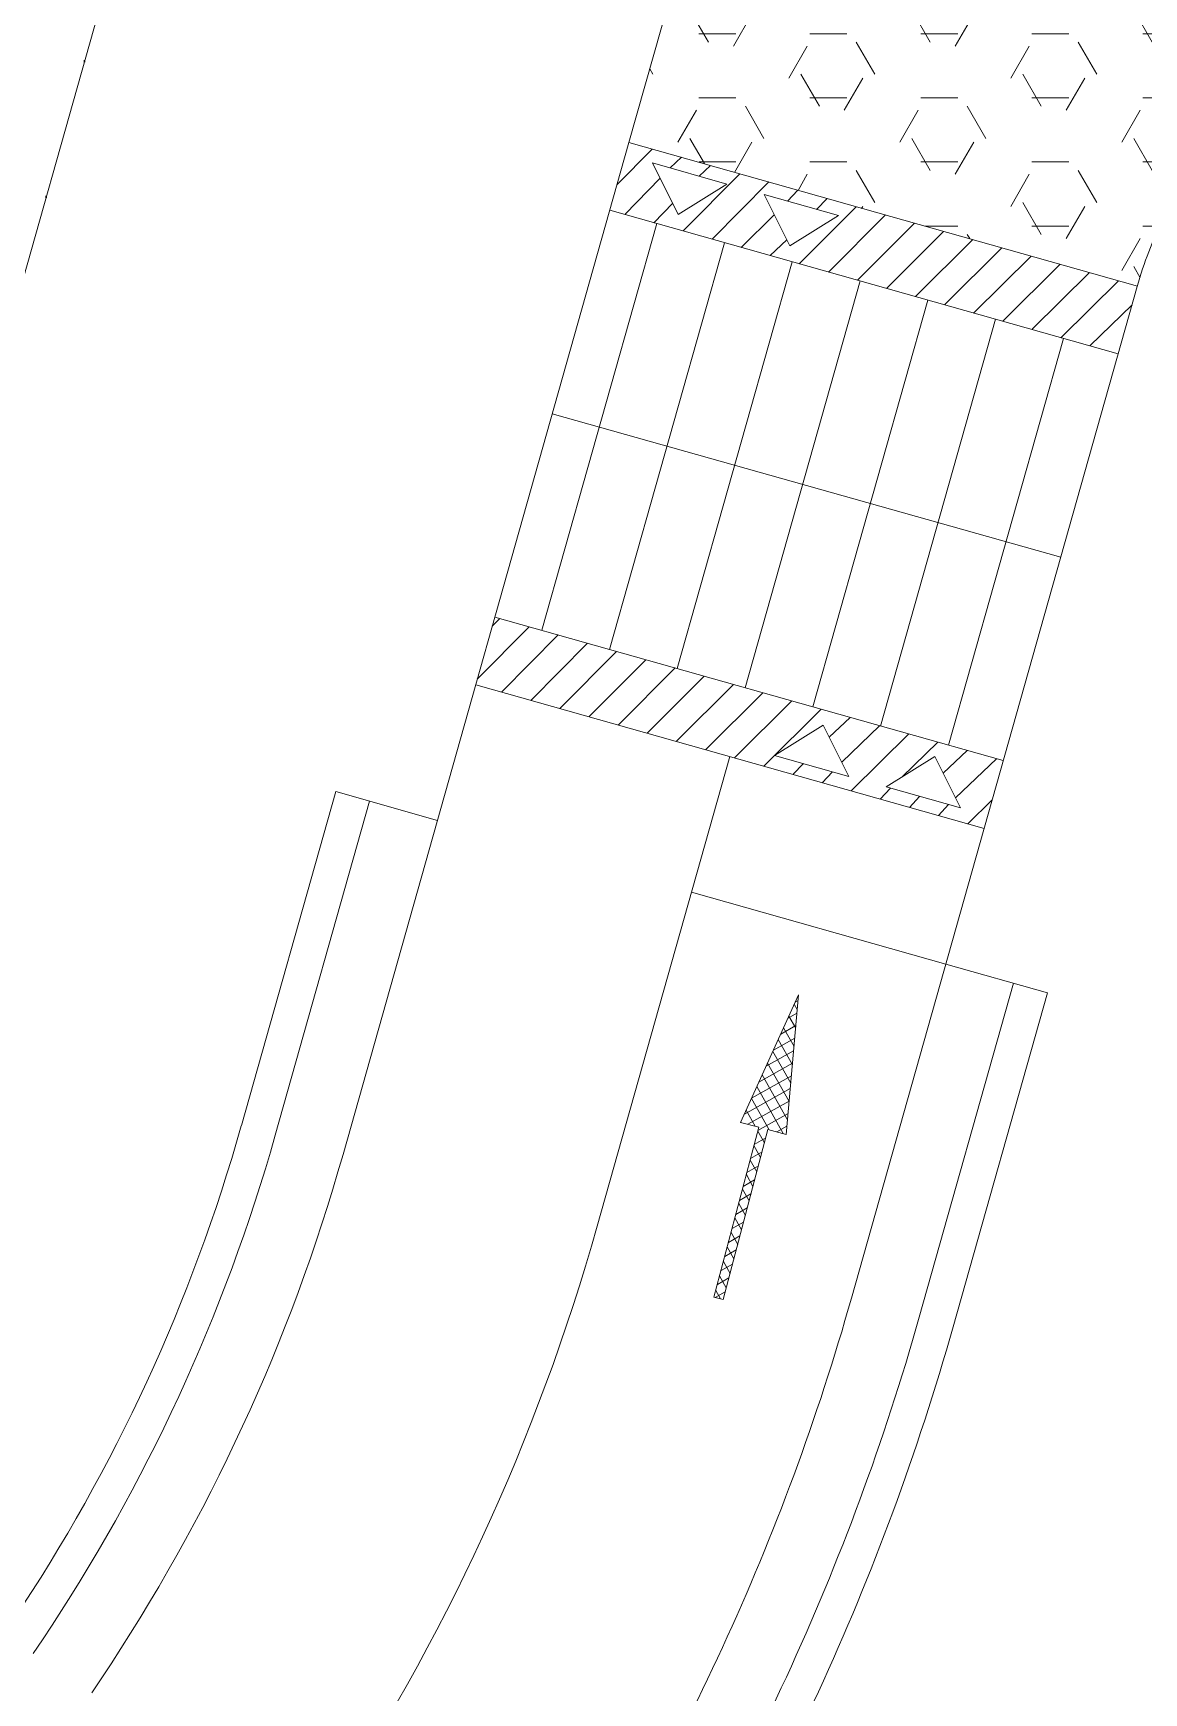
# Model space of a CAD drawing. Header units: millimetres. Extents: x -71377 to 516042, y -145869 to 441446.
# Drawn here: x 289560 to 305326, y 120237 to 143795 of the extents above; entities that cross this region are included whole.
import ezdxf

# ---------------------------------------------------------------- set-up
doc = ezdxf.new("R2010")
doc.units = ezdxf.units.MM
doc.header["$LTSCALE"] = 1000
doc.linetypes.add('_2점쇄선_M_', pattern=[10, 4, -2, 0, -2, 0, -2])
doc.layers.get('Defpoints').update_dxf_attribs({"color": 171, "lineweight": 5})
for name, color, linetype, lineweight in [('251024_도로_dwg', 8, 'Continuous', 5), ('9-부천대장-j-교통개선-당초안', 7, 'Continuous', 5), ('A-bord', 1, '_2점쇄선_M_', 40), ('j-스쿨존 휀스', 7, 'Continuous', 5), ('개선안도 base 2022 09$0$00_계획선', 7, 'Continuous', 5), ('개선안도 base 2022 09$0$j-교통개선-당초안', 7, 'Continuous', 5), ('조경라인_dwg', 8, 'Continuous', 5)]:
    doc.layers.add(name, color=color, linetype=linetype, lineweight=lineweight)

# ---------------------------------------------------------------- blocks, each defined once
blk = doc.blocks.new('251024_도로_dwg_A$C61e17efd-3827739-지반층 배치도')
at = {"layer": '9-부천대장-j-교통개선-당초안'}
h = blk.add_hatch(dxfattribs=at)
h.set_pattern_fill('FP_1', color=256, style=0, pattern_type=2)
h.set_pattern_definition([(0, (-179890439.45, -548938774.5), (0, 909.327), [525, -1050]), (120, (-179890439.45, -548938774.5), (-787.5002823, -454.6635), [525, -1050]), (60, (-179889914.45, -548938774.5), (-787.5002823, 454.6635), [525, -1050])])
h.paths.add_polyline_path([(232082, 44640), (232161, 44898), (232252, 45152), (232354, 45402), (232467, 45646), (232591, 45886), (232726, 46119), (232871, 46347), (233027, 46567), (233192, 46781), (233366, 46986), (233549, 47184), (233742, 47373), (233942, 47554), (234150, 47725), (234366, 47887), (234589, 48039), (234819, 48180), (235054, 48311), (235296, 48432), (235542, 48541), (235793, 48640), (236049, 48727), (236307, 48802), (236670, 48885), (236834, 48918), (237101, 48957), (237369, 48985), (237638, 49001), (237908, 49005), (238178, 48996), (238447, 48976), (238714, 48943), (238980, 48898), (239244, 48842), (243324, 63282), (241082, 63922), (240827, 64013), (240577, 64115), (240331, 64229), (240091, 64353), (239857, 64488), (239629, 64634), (239407, 64790), (239194, 64955), (238987, 65130), (238789, 65315), (229481, 65315), (229442, 64742), (229391, 64171), (229327, 63601), (229251, 63032), (229162, 62465), (229061, 61900), (228947, 61338), (228822, 60778), (228684, 60221), (228534, 59667), (224864, 46680), (225316, 46552)])
at = {"layer": 'j-스쿨존 휀스'}
for p, q in [((221183, 37328), (219843, 32587)), ((228985, 30004), (230325, 34745)), ((216540, 25426), (216408, 25228))]:
    blk.add_line(p, q, dxfattribs=at)
for centre, radius in [((195545, 39453), 25250), ((195545, 39452), 34750)]:
    blk.add_arc(centre, radius, 326.253, 344.2221, dxfattribs=at)
blk = doc.blocks.new('251024_도로_dwg__X5-3827744-지반층 배치도')
at = {"layer": '개선안도 base 2022 09$0$j-교통개선-당초안'}
for p, q in [((629.12, 759.44), (630.32, 760.69)), ((629.35, 760.69), (630.82, 759.27)), ((629.12, 756.74), (630.82, 758.5)), ((629.12, 758.3), (630.82, 756.66)), ((629.12, 754.04), (630.82, 755.8)), ((629.12, 755.69), (630.82, 754.06)), ((629.12, 751.34), (630.82, 753.1)), ((629.12, 753.09), (630.82, 751.45)), ((629.12, 750.48), (630.82, 748.84)), ((629.12, 748.64), (630.82, 750.4)), ((629.12, 747.88), (630.82, 746.24)), ((629.12, 745.94), (630.82, 747.7)), ((629.12, 745.27), (630.82, 743.63)), ((629.12, 743.24), (630.82, 745)), ((629.12, 742.66), (630.82, 741.02)), ((629.12, 740.55), (630.82, 742.3)), ((629.12, 740.06), (630.82, 738.42)), ((629.12, 737.85), (630.82, 739.6)), ((629.12, 737.45), (630.82, 735.81)), ((629.12, 735.15), (630.82, 736.9)), ((629.12, 734.84), (630.82, 733.2)), ((629.12, 732.45), (630.82, 734.2)), ((629.12, 732.24), (630.82, 730.6)), ((625.74, 728.95), (625.82, 729.03)), ((626.13, 726.66), (628.43, 729.03)), ((626.53, 724.36), (631.04, 729.03)), ((626.92, 722.07), (633.64, 729.03)), ((627.04, 729.03), (633.19, 723.09)), ((629.12, 729.75), (630.82, 731.5)), ((629.12, 729.63), (633.58, 725.33)), ((632.44, 729.03), (633.96, 727.56)), ((626, 727.43), (632.81, 720.85)), ((627.31, 719.77), (633.77, 726.47)), ((626.53, 724.31), (632.43, 718.61)), ((627.7, 717.48), (633.21, 723.19)), ((627.07, 721.19), (632.05, 716.37)), ((627.6, 718.07), (631.67, 714.14)), ((628.09, 715.19), (632.65, 719.91)), ((628.13, 714.95), (631.29, 711.9)), ((628.48, 712.89), (632.09, 716.63)), ((628.66, 711.83), (630.91, 709.66)), ((628.87, 710.6), (631.54, 713.36)), ((629.19, 708.71), (630.52, 707.42)), ((629.26, 708.3), (630.98, 710.08)), ((629.65, 706.01), (630.42, 706.8)), ((629.73, 705.59), (630.14, 705.18))]:
    blk.add_line(p, q, dxfattribs=at)
blk = doc.blocks.new('251024_도로_dwg-3827738-지반층 배치도')
at = {"layer": '개선안도 base 2022 09$0$j-교통개선-당초안'}
h = blk.add_hatch(dxfattribs=at)
h.set_pattern_fill('FP_11', color=256, style=0, pattern_type=2)
h.set_pattern_definition([(2, (-507143565.98, -278587130.4), (-13.08731126, 374.77156013), [])])
h.paths.add_polyline_path([(-1008386, 77061), (-1009242, 76542), (-1005354, 70129), (-1004499, 70647), (-1005914, 72981)])
h.paths.add_polyline_path([(-1008340, 76618), (-1007771, 75680), (-1008571, 75837)])
h.paths.add_polyline_path([(-1007487, 75212), (-1006919, 74274), (-1007718, 74430)])
h = blk.add_hatch(dxfattribs=at)
h.set_pattern_fill('FP_6', color=256, style=0, pattern_type=2)
h.set_pattern_definition([(182, (505123839.52, 278730691.2), (13.08731126, -374.77156013), [])])
h.paths.add_polyline_path([(-1014373, 73432), (-1015228, 72914), (-1011340, 66500), (-1010485, 67018), (-1014296, 73306)])
h.paths.add_polyline_path([(-1012008, 69130), (-1012239, 68349), (-1012808, 69287)])
h.paths.add_polyline_path([(-1011156, 67724), (-1011387, 66942), (-1011955, 67880)])
at = {"layer": '개선안도 base 2022 09$0$00_계획선'}
blk.add_line((-1028222, 47205), (-922668, 111186), dxfattribs=at)
at = {"layer": '개선안도 base 2022 09$0$j-교통개선-당초안'}
for p, q in [((-1002463, 80651), (-1015224, 72916)), ((-1000519, 77444), (-1006443, 73854)), ((-990986, 77340), (-990755, 77395)), ((-1004499, 70647), (-1008386, 77061)), ((-1005354, 70129), (-1009242, 76542)), ((-1008823, 75852), (-1013954, 72741)), ((-1008304, 74996), (-1013435, 71886)), ((-1007919, 68574), (-1011807, 74987)), ((-1011340, 66500), (-998575, 74238)), ((-1007786, 74141), (-1012917, 71031)), ((-1010485, 67018), (-1014373, 73432)), ((-1007268, 73286), (-1012399, 70176)), ((-1011340, 66500), (-1015228, 72914)), ((-1006749, 72431), (-1011880, 69321)), ((-1006231, 71576), (-1011362, 68466)), ((-1005713, 70721), (-1010844, 67610)), ((-1022881, 59504), (-1011340, 66500))]:
    blk.add_line(p, q, dxfattribs=at)
at = {"layer": '개선안도 base 2022 09$0$j-교통개선-당초안', "flags": 128}
for points in [[(-1003240, 81934), (-1007454, 79380), (-1006676, 78097), (-1004732, 74891)], [(-1002788, 71684), (-1002011, 70401), (-997798, 72955)]]:
    blk.add_lwpolyline(points, dxfattribs=at)
for points in [[(-1001116, 79424), (-1003227, 78094), (-1003370, 78320), (-1004850, 76992), (-1003013, 77754), (-1003156, 77981), (-1001044, 79311)], [(-1008571, 75837), (-1007771, 75680), (-1008340, 76618)], [(-1007718, 74430), (-1006919, 74274), (-1007487, 75212)], [(-1012008, 69130), (-1012808, 69287), (-1012239, 68349)], [(-1011156, 67724), (-1011955, 67880), (-1011387, 66942)]]:
    blk.add_lwpolyline(points, close=True, dxfattribs=at)
at = {"layer": '개선안도 base 2022 09$0$j-교통개선-당초안'}
for centre, radius, start, end in [((-984968, 51790), 35250, 103.253, 121.2221), ((-984968, 51790), 33750, 103.253, 121.2221), ((-984968, 51790), 30000, 103.253, 121.2221), ((-984968, 51790), 26250, 103.253, 121.2221), ((-984968, 51790), 24750, 103.253, 121.2221), ((-1018334, 78047), 6000, 291.3123, 301.2221)]:
    blk.add_arc(centre, radius, start, end, dxfattribs=at)
at = {"rotation": 136.9999987515237}
blk.add_blockref('251024_도로_dwg_A$C61e17efd-3827739-지반층 배치도', (-815049, -52718), dxfattribs=at)
at = {"extrusion": (0, 0, -1), "xscale": 78.84800000005659, "yscale": 78.84800000005659, "zscale": -78.84800000005659, "rotation": 57.7785501956794}
blk.add_blockref('251024_도로_dwg__X5-3827744-지반층 배치도', (1025337, 5366), dxfattribs=at)
blk = doc.blocks.new('조경라인_dwg-6847807-지반층 배치도')
at = {"layer": 'Defpoints', "flags": 128}
blk.add_lwpolyline([(254914, 44207), (263642, 49089), (315960, 234250), (311078, 242977), (266571, 255553), (262245, 255476), (253513, 257943), (250223, 260015), (73152, 95564)], close=True, dxfattribs=at)
blk = doc.blocks.new('Family - ___-2020727-지반층 배치도')
at = {"layer": 'A-bord'}
blk.add_line((148320, 160060), (-16223, 60323), dxfattribs=at)
blk = doc.blocks.new('Family - ___-3020971-지반층 배치도')
at = {"layer": 'A-bord'}
blk.add_line((148320, 160060), (-16223, 60323), dxfattribs=at)

msp = doc.modelspace()

# ---------------------------------------------------------------- block references
at = {"layer": '251024_도로_dwg', "rotation": 223.0000012484763}
msp.add_blockref('251024_도로_dwg-3827738-지반층 배치도', (-486983.6, -498853.4), dxfattribs=at)
at = {"layer": 'A-bord', "rotation": 223.0000012484763}
for name in ['Family - ___-2020727-지반층 배치도', 'Family - ___-3020971-지반층 배치도']:
    msp.add_blockref(name, (262955.4, 267303.1), dxfattribs=at)
at = {"layer": '조경라인_dwg', "rotation": 8.537736462515947e-07}
msp.add_blockref('조경라인_dwg-6847807-지반층 배치도', (0, 0), dxfattribs=at)

doc.saveas('drawing.dxf')
